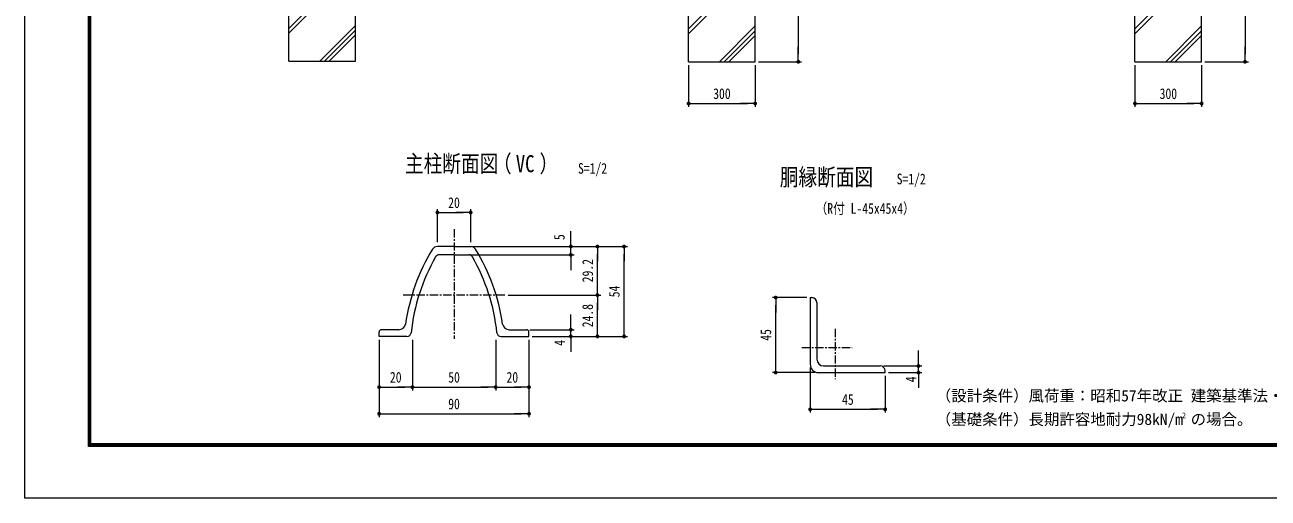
# Model space of a CAD drawing. Units: millimetres, scale not verified, with parts at other scales. Extents: x -4455 to 4455, y -3150 to 3150.
# Drawn here: x -4455 to 1145, y -3150 to -1018 of the extents above; entities that cross this region are included whole.
import ezdxf
from ezdxf.enums import TextEntityAlignment as Align

# ---------------------------------------------------------------- set-up
doc = ezdxf.new("R2010")
doc.units = ezdxf.units.MM
doc.header["$LTSCALE"] = 30
doc.linetypes.add('USER1', pattern=[2, 1.25, -0.25, 0.25, -0.25])
doc.linetypes.add('USER2', pattern=[1.125, 0.75, -0.125, 0.125, -0.125])
for name, color, linetype, lineweight in [('0-2_D-STR-DIM', 4, 'Continuous', 13), ('0-3_D-BMK', 2, 'USER2', 13), ('0-A_SUNPOU', 1, 'Continuous', 18), ('0-C_5寸法', 3, 'Continuous', 18), ('0-E_4基礎', 4, 'Continuous', 18), ('0-F_9断面', 1, 'Continuous', 18), ('1-0_D-TTL', 7, 'Continuous', 9)]:
    doc.layers.add(name, color=color, linetype=linetype, lineweight=lineweight)
doc.layers.add('0-8_D-TTL-TXT', color=7, linetype='Continuous')
doc.styles.add('ＭＳ ゴシック', font='')
doc.styles.get('ＭＳ ゴシック').set_extended_font_data('MS Gothic')

# ---------------------------------------------------------------- blocks, each defined once
blk = doc.blocks.new('M1')
at = {"layer": '0-A_SUNPOU'}
blk.add_line((-7.5, 0), (-57.86, 0), dxfattribs=at)
for points in [[(0, 0), (-7.5, 0), (-7.44, 0.94)], [(0, 0), (-7.44, -0.94), (-7.5, 0)], [(0, 0), (-7.44, 0.94), (-7.26, 1.87)], [(0, 0), (-7.26, -1.87), (-7.44, -0.94)], [(0, 0), (-7.26, 1.87), (-6.97, 2.76)], [(0, 0), (-6.97, -2.76), (-7.26, -1.87)], [(0, 0), (-6.97, 2.76), (-6.57, 3.61)], [(0, 0), (-6.57, -3.61), (-6.97, -2.76)], [(0, 0), (-6.57, 3.61), (-6.07, 4.41)], [(0, 0), (-6.07, -4.41), (-6.57, -3.61)], [(0, 0), (-6.07, 4.41), (-5.47, 5.13)], [(0, 0), (-5.47, -5.13), (-6.07, -4.41)], [(0, 0), (-5.47, 5.13), (-4.78, 5.78)], [(0, 0), (-4.78, -5.78), (-5.47, -5.13)], [(0, 0), (-4.78, 5.78), (-4.02, 6.33)], [(0, 0), (-4.02, -6.33), (-4.78, -5.78)], [(0, 0), (-4.02, 6.33), (-3.19, 6.79)], [(0, 0), (-3.19, -6.79), (-4.02, -6.33)], [(0, 0), (-3.19, 6.79), (-2.32, 7.13)], [(0, 0), (-2.32, -7.13), (-3.19, -6.79)], [(0, 0), (-2.32, 7.13), (-1.41, 7.37)], [(0, 0), (-1.41, -7.37), (-2.32, -7.13)], [(0, 0), (-1.41, 7.37), (-0.47, 7.49)], [(0, 0), (-0.47, -7.49), (-1.41, -7.37)], [(0, 0), (-0.47, 7.49), (0.47, 7.49)], [(0, 0), (0.47, -7.49), (-0.47, -7.49)], [(0, 0), (0.47, 7.49), (1.41, 7.37)], [(0, 0), (1.41, 7.37), (2.32, 7.13)], [(0, 0), (2.32, 7.13), (3.19, 6.79)], [(0, 0), (3.19, 6.79), (4.02, 6.33)], [(0, 0), (4.02, 6.33), (4.78, 5.78)], [(0, 0), (4.78, 5.78), (5.47, 5.13)], [(0, 0), (5.47, 5.13), (6.07, 4.41)], [(0, 0), (6.07, 4.41), (6.57, 3.61)], [(0, 0), (6.57, 3.61), (6.97, 2.76)], [(0, 0), (6.97, 2.76), (7.26, 1.87)], [(0, 0), (7.26, 1.87), (7.44, 0.94)], [(0, 0), (7.44, 0.94), (7.5, 0)], [(0, 0), (1.41, -7.37), (0.47, -7.49)], [(0, 0), (2.32, -7.13), (1.41, -7.37)], [(0, 0), (3.19, -6.79), (2.32, -7.13)], [(0, 0), (4.02, -6.33), (3.19, -6.79)], [(0, 0), (4.78, -5.78), (4.02, -6.33)], [(0, 0), (5.47, -5.13), (4.78, -5.78)], [(0, 0), (6.07, -4.41), (5.47, -5.13)], [(0, 0), (6.57, -3.61), (6.07, -4.41)], [(0, 0), (6.97, -2.76), (6.57, -3.61)], [(0, 0), (7.26, -1.87), (6.97, -2.76)], [(0, 0), (7.44, -0.94), (7.26, -1.87)], [(0, 0), (7.5, 0), (7.44, -0.94)]]:
    blk.add_solid(points, dxfattribs=at)

msp = doc.modelspace()

# ---------------------------------------------------------------- linework, layer by layer
at = {"layer": '0-2_D-STR-DIM', "color": 1, "lineweight": 18}
for p, q in [((-971.32, -618.76), (-971.32, -1149.76)), ((1040.48, -618.76), (1040.48, -1149.76)), ((-1465.58, -1199.26), (-1465.58, -1387.38)), ((-1165.58, -1199.26), (-1165.58, -1387.38)), ((-1150.58, -1184.26), (-956.32, -1184.26)), ((544.98, -1199.26), (544.98, -1387.38)), ((844.98, -1199.26), (844.98, -1387.38)), ((859.98, -1184.26), (1055.48, -1184.26)), ((-1431.08, -1372.38), (-1200.08, -1372.38)), ((579.48, -1372.38), (810.48, -1372.38))]:
    msp.add_line(p, q, dxfattribs=at)
at = {"layer": '0-3_D-BMK', "linetype": 'USER1'}
for p, q in [((-2521.73, -1937.76), (-2521.73, -2432.44)), ((-2293.27, -2235.55), (-2751.15, -2235.55)), ((-805.32, -2386.76), (-805.32, -2614.54)), ((-954.79, -2471.88), (-729.24, -2471.88))]:
    msp.add_line(p, q, dxfattribs=at)
at = {"layer": '0-C_5寸法', "color": 1}
for p, q in [((-2596.73, -1997.38), (-2596.73, -1848.4)), ((-2562.23, -1863.4), (-2481.23, -1863.4)), ((-2446.73, -1997.38), (-2446.73, -1848.4))]:
    msp.add_line(p, q, dxfattribs=at)
at = {"layer": '0-E_4基礎', "color": 7, "lineweight": 9}
for p, q in [((-3265.58, -1181.81), (-3265.58, -581.81)), ((-2965.58, -1181.81), (-2965.58, -581.81)), ((-1465.58, -1184.26), (-1465.58, -584.26)), ((-1165.58, -1184.26), (-1165.58, -584.26)), ((544.98, -1184.26), (544.98, -584.26)), ((844.98, -1184.26), (844.98, -584.26)), ((-3265.58, -1181.81), (-2965.58, -1181.81)), ((-1465.58, -1184.26), (-1165.58, -1184.26)), ((544.98, -1184.26), (844.98, -1184.26))]:
    msp.add_line(p, q, dxfattribs=at)
at = {"layer": '0-E_4基礎'}
for p, q in [((-3265.58, -1055.47), (-3099.36, -889.26)), ((-3265.58, -1034.26), (-3120.58, -889.26)), ((-1465.58, -1057.92), (-1291.92, -884.26)), ((-1465.58, -1036.7), (-1318.13, -889.26)), ((544.98, -1057.92), (713.64, -889.26)), ((544.98, -1036.7), (692.43, -889.26)), ((-3126.52, -1181.81), (-2965.58, -1020.87)), ((-3105.31, -1181.81), (-2965.58, -1042.08)), ((-3084.1, -1181.81), (-2965.58, -1063.29)), ((-1326.52, -1184.26), (-1165.58, -1023.31)), ((-1305.31, -1184.26), (-1165.58, -1044.52)), ((684.04, -1184.26), (844.98, -1023.31)), ((705.25, -1184.26), (844.98, -1044.53)), ((-1284.1, -1184.26), (-1165.58, -1065.74)), ((726.46, -1184.26), (844.98, -1065.74))]:
    msp.add_line(p, q, dxfattribs=at)
at = {"layer": '0-F_9断面'}
for p, q in [((-1995.83, -1982.05), (-1995.83, -1947.55)), ((-2451.03, -2054.05), (-1980.83, -2054.05)), ((-2442.98, -2016.55), (-1980.83, -2016.55)), ((-2431.73, -2016.55), (-1740.83, -2016.55)), ((-2431.73, -2016.55), (-1860.83, -2016.55)), ((-1995.83, -2054.05), (-1995.83, -2016.55)), ((-1875.83, -2201.05), (-1875.83, -2051.05)), ((-1755.83, -2387.05), (-1755.83, -2051.05)), ((-1995.83, -2088.55), (-1995.83, -2123.05)), ((-2278.27, -2235.55), (-1860.83, -2235.55)), ((-2278.27, -2235.55), (-1860.83, -2235.55)), ((-1875.83, -2387.05), (-1875.83, -2270.05)), ((-932.82, -2246.88), (-1088.25, -2246.88)), ((-1073.25, -2549.88), (-1073.25, -2281.38)), ((-1995.83, -2357.05), (-1995.83, -2322.55)), ((-2180.48, -2391.55), (-1980.83, -2391.55)), ((-1995.83, -2421.55), (-1995.83, -2391.55)), ((-2859.23, -2436.55), (-2859.23, -2664.87)), ((-2859.23, -2436.55), (-2859.23, -2784.87)), ((-2709.23, -2436.55), (-2709.23, -2664.87)), ((-2709.23, -2436.55), (-2709.23, -2664.87)), ((-2334.23, -2436.55), (-2334.23, -2664.87)), ((-2334.23, -2436.55), (-2334.23, -2664.87)), ((-2184.23, -2436.55), (-2184.23, -2664.87)), ((-2184.23, -2436.55), (-2184.23, -2784.87)), ((-2169.23, -2421.55), (-1980.83, -2421.55)), ((-2169.23, -2421.55), (-1860.83, -2421.55)), ((-2169.23, -2421.55), (-1740.83, -2421.55)), ((-1995.83, -2456.05), (-1995.83, -2490.55)), ((-430.08, -2519.88), (-430.08, -2485.38)), ((-917.82, -2561.88), (-917.82, -2764.89)), ((-587.82, -2554.38), (-415.08, -2554.38)), ((-430.08, -2584.38), (-430.08, -2554.38)), ((-895.32, -2584.38), (-1088.25, -2584.38)), ((-580.32, -2599.38), (-580.32, -2764.89)), ((-565.32, -2584.38), (-415.08, -2584.38)), ((-430.08, -2618.88), (-430.08, -2653.38)), ((-2824.73, -2649.87), (-2743.73, -2649.87)), ((-2674.73, -2649.87), (-2368.73, -2649.87)), ((-2299.73, -2649.87), (-2218.73, -2649.87)), ((-2824.73, -2769.87), (-2218.73, -2769.87)), ((-883.32, -2749.89), (-614.82, -2749.89))]:
    msp.add_line(p, q, dxfattribs=at)
at = {"layer": '0-F_9断面', "color": 7, "lineweight": 9}
for p, q in [((-2521.73, -2016.55), (-2596.73, -2016.55)), ((-2521.73, -2054.05), (-2588.29, -2054.05)), ((-2521.73, -2016.55), (-2446.73, -2016.55)), ((-2521.73, -2054.05), (-2455.17, -2054.05)), ((-917.82, -2246.88), (-917.82, -2546.88)), ((-917.82, -2246.88), (-910.32, -2246.88)), ((-887.82, -2269.38), (-887.82, -2524.38)), ((-2859.23, -2421.55), (-2859.23, -2402.8)), ((-2770.1, -2391.55), (-2847.98, -2391.55)), ((-2273.37, -2391.55), (-2195.48, -2391.55)), ((-2184.23, -2421.55), (-2184.23, -2402.8)), ((-2733.73, -2421.55), (-2859.23, -2421.55)), ((-2309.74, -2421.55), (-2184.23, -2421.55)), ((-857.82, -2554.38), (-602.82, -2554.38))]:
    msp.add_line(p, q, dxfattribs=at)
msp.add_lwpolyline([(-880.32, -2584.38), (-580.32, -2584.38), (-580.32, -2576.88)], dxfattribs=at)
for centre, radius, start, end in [((-1849.92, -2496.4), 900, 148.65793, 171.65211), ((-1849.92, -2496.4), 870, 150.15745, 173.95476), ((-2596.73, -2042.8), 26.25, 90, 146.38009), ((-2588.29, -2072.8), 18.75, 90, 150.15745), ((-2455.17, -2072.8), 18.75, 29.84255, 90), ((-2446.73, -2042.8), 26.25, 33.61991, 90), ((-3193.54, -2496.4), 870, 6.04524, 29.84255), ((-3193.54, -2496.4), 900, 8.34789, 31.34207), ((-910.32, -2269.38), 22.5, 0, 90), ((-2847.98, -2402.8), 11.25, 90, 180), ((-2770.1, -2361.55), 30, 270, 351.98548), ((-2733.73, -2402.8), 18.75, 270, 353.95476), ((-2309.74, -2402.8), 18.75, 186.04524, 270), ((-2273.37, -2361.55), 30, 188.01452, 270), ((-2195.48, -2402.8), 11.25, 0, 90), ((-880.32, -2546.88), 37.5, 180, 270), ((-857.82, -2524.38), 30, 180, 270), ((-602.82, -2576.88), 22.5, 0, 90)]:
    msp.add_arc(centre, radius, start, end, dxfattribs=at)
at = {"layer": '1-0_D-TTL', "color": 2, "lineweight": 18}
msp.add_lwpolyline([(-4454.55, 3150.43), (4455.14, 3150.43), (4455.14, -3150), (-4454.55, -3150)], close=True, dxfattribs=at)
at = {"layer": '1-0_D-TTL'}
for points in [[(-4168.17, 2917.08), (4168.76, 2917.08), (4168.76, -2916.65), (-4168.17, -2916.65)], [(-4165.52, 2914.43), (4166.11, 2914.43), (4166.11, -2914), (-4165.52, -2914)], [(-4162.87, 2911.78), (4163.46, 2911.78), (4163.46, -2911.34), (-4162.87, -2911.34)], [(-4160.21, 2909.13), (4160.81, 2909.13), (4160.81, -2908.69), (-4160.21, -2908.69)], [(-4157.56, 2906.48), (4158.15, 2906.48), (4158.15, -2906.04), (-4157.56, -2906.04)]]:
    msp.add_lwpolyline(points, close=True, dxfattribs=at)

# ---------------------------------------------------------------- block references
at = {"layer": '0-2_D-STR-DIM', "xscale": 1.15, "yscale": 1.15}
for p, rotation in [((-971.32, -1184.26), 270), ((1040.48, -1184.26), 270), ((-1465.58, -1372.38), 180), ((544.98, -1372.38), 180)]:
    msp.add_blockref('M1', p, dxfattribs=dict(at, rotation=rotation))
for p in [(-1165.58, -1372.38), (844.98, -1372.38)]:
    msp.add_blockref('M1', p, dxfattribs=at)
at = {"layer": '0-C_5寸法', "xscale": 1.15, "yscale": 1.15, "rotation": 180}
msp.add_blockref('M1', (-2596.73, -1863.4), dxfattribs=at)
at = {"layer": '0-C_5寸法', "xscale": 1.15, "yscale": 1.15}
msp.add_blockref('M1', (-2446.73, -1863.4), dxfattribs=at)
at = {"layer": '0-F_9断面', "xscale": 1.15, "yscale": 1.15}
for p, rotation in [((-1995.83, -2016.55), 270), ((-1875.83, -2016.55), 90), ((-1755.83, -2016.55), 90), ((-1995.83, -2054.05), 90), ((-1875.83, -2235.55), 270), ((-1875.83, -2235.55), 90), ((-1073.25, -2246.88), 90), ((-1995.83, -2391.55), 270), ((-1875.83, -2421.55), 270), ((-1755.83, -2421.55), 270), ((-1995.83, -2421.55), 90), ((-1073.25, -2584.38), 270), ((-430.08, -2554.38), 270), ((-430.08, -2584.38), 90), ((-2859.23, -2649.87), 180), ((-2709.23, -2649.87), 180), ((-2334.23, -2649.87), 180), ((-917.82, -2749.89), 180), ((-2859.23, -2769.87), 180)]:
    msp.add_blockref('M1', p, dxfattribs=dict(at, rotation=rotation))
for p in [(-2709.23, -2649.87), (-2334.23, -2649.87), (-2184.23, -2649.87), (-580.32, -2749.89), (-2184.23, -2769.87)]:
    msp.add_blockref('M1', p, dxfattribs=at)

# ---------------------------------------------------------------- texts
at = {"layer": '0-2_D-STR-DIM', "color": 3, "style": 'ＭＳ ゴシック', "width": 0.8}
for p in [(-1354.68, -1366.63), (655.88, -1366.63)]:
    msp.add_text('300', height=48.17, dxfattribs=at).set_placement(p, align=Align.BOTTOM_LEFT)
at = {"layer": '0-8_D-TTL-TXT', "style": 'ＭＳ ゴシック', "width": 0.8}
for s, p in [('主柱断面図', (-2742.57, -1705.01)), ('（   ）', (-2346.41, -1705.01)), ('VC', (-2243.53, -1705.01)), ('胴縁断面図', (-1054.41, -1765.31))]:
    msp.add_text(s, height=76.98, dxfattribs=at).set_placement(p, align=Align.BOTTOM_LEFT)
at = {"layer": '0-8_D-TTL-TXT', "color": 3, "style": 'ＭＳ ゴシック', "width": 0.8}
for s, p in [('S=1/2', (-1963.41, -1703.14)), ('S=1/2', (-528.4, -1750.84)), ('（R付 L-45x45x4）', (-893.37, -1883.72))]:
    msp.add_text(s, height=48.17, dxfattribs=at).set_placement(p, align=Align.BOTTOM_LEFT)
at = {"layer": '0-8_D-TTL-TXT', "style": 'ＭＳ ゴシック'}
for s, height, p in [('（設計条件）風荷重：昭和57年改正 建築基準法・同施行令に基づく風圧力に準拠。', 51.03, (-352.33, -2729.55)), ('（基礎条件）長期許容地耐力98kN/m の場合。', 51.03, (-352.33, -2835.61)), ('2', 25.51, (756.58, -2797.63))]:
    msp.add_text(s, height=height, dxfattribs=at).set_placement(p, align=Align.BOTTOM_LEFT)
at = {"layer": '0-C_5寸法', "style": 'ＭＳ ゴシック', "width": 0.8}
msp.add_text('20', height=48.17, dxfattribs=at).set_placement((-2547.93, -1857.65), align=Align.BOTTOM_LEFT)
at = {"layer": '0-F_9断面', "color": 3, "style": 'ＭＳ ゴシック', "width": 0.8}
for s, p in [('5', (-2009.08, -1987.52)), ('29.2', (-1881.58, -2177.83)), ('54', (-1761.58, -2245.25)), ('24.8', (-1881.58, -2380.45)), ('45', (-1079, -2440.91)), ('4', (-2007.65, -2463.91)), ('4', (-424.99, -2627.97))]:
    msp.add_text(s, height=48.17, rotation=90, dxfattribs=at).set_placement(p, align=Align.BOTTOM_LEFT)
for s, p in [('20', (-2810.43, -2644.12)), ('50', (-2547.83, -2644.12)), ('20', (-2285.43, -2644.12)), ('45', (-774.35, -2744.15)), ('90', (-2548.03, -2764.12))]:
    msp.add_text(s, height=48.17, dxfattribs=at).set_placement(p, align=Align.BOTTOM_LEFT)

doc.saveas('drawing.dxf')
